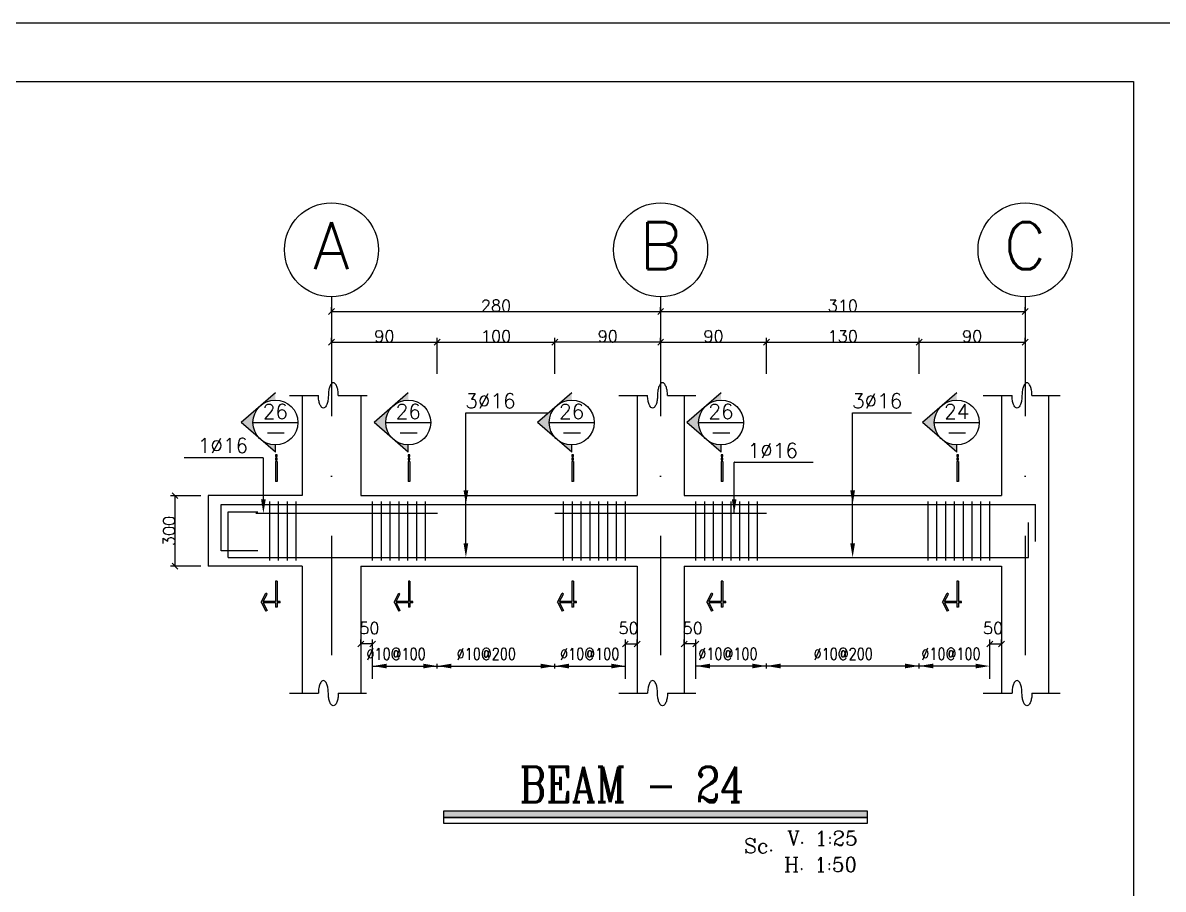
# Model space of a CAD drawing. Header units: millimetres. Extents: x -231 to 30223, y -7037 to 7120.
# Drawn here: x 15683 to 17623, y -1638 to -165 of the extents above; entities that cross this region are included whole.
import ezdxf
from ezdxf.enums import TextEntityAlignment as Align

# ---------------------------------------------------------------- set-up
doc = ezdxf.new("R2010")
doc.units = ezdxf.units.MM
for name, pattern in [('CENTER', [2, 1.25, -0.25, 0.25, -0.25]), ('DASHDOTX2', [50.8, 25.4, -12.7, 0, -12.7]), ('DASHED', [0.75, 0.5, -0.25])]:
    doc.linetypes.add(name, pattern=pattern)
for name, color, linetype in [('2', 2, 'Continuous'), ('3', 3, 'Continuous'), ('44', 150, 'Continuous'), ('5', 7, 'Continuous'), ('ax', 1, 'DASHDOTX2'), ('AXE', 8, 'CENTER'), ('CADR', 2, 'Continuous'), ('COV', 4, 'Continuous'), ('DIM', 1, 'Continuous'), ('DST', 1, 'Continuous'), ('HAT', 4, 'Continuous'), ('KH', 3, 'Continuous'), ('STT', 6, 'Continuous'), ('TEX', 4, 'Continuous'), ('TX', 2, 'Continuous'), ('TX1', 3, 'Continuous')]:
    doc.layers.add(name, color=color, linetype=linetype)
doc.styles.add('RC2', font='ROMANC.SHX', dxfattribs={"height": 25})
doc.styles.add('RC5', font='ROMANC.SHX', dxfattribs={"height": 50})
doc.styles.add('ROMANS', font='romans.shx')
doc.dimstyles.new('SC25', dxfattribs={"dimscale": 0.1, "dimtxt": 200, "dimasz": 0.5, "dimexe": 75, "dimexo": 0, "dimgap": 0, "dimtad": 1, "dimdec": 0, "dimlfac": 2.5, "dimdsep": 46, "dimtxsty": 'ROMANS', "dimblk": 'TIC', "dimcen": 0, "dimclrd": 44, "dimclre": 13, "dimclrt": 62, "dimadec": 0, "dimazin": 0, "dimtfac": 0.925926, "dimtdec": 0, "dimtix": 1, "dimtmove": 2, "dimatfit": 3, "dimldrblk": 'TIC', "dimfxl": 1, "dimtolj": 1, "dimarcsym": 0})
doc.dimstyles.new('SC50', dxfattribs={"dimscale": 0.1, "dimtxt": 200, "dimasz": 0.5, "dimexe": 75, "dimexo": 0, "dimgap": 0, "dimtad": 1, "dimdec": 0, "dimlfac": 0.5, "dimdsep": 46, "dimtxsty": 'ROMANS', "dimblk": 'TIC', "dimcen": 0, "dimclrd": 44, "dimclre": 1, "dimclrt": 62, "dimadec": 0, "dimazin": 0, "dimtfac": 0.925926, "dimtdec": 0, "dimtix": 1, "dimtmove": 2, "dimatfit": 3, "dimldrblk": 'TIC', "dimfxl": 1, "dimtolj": 1, "dimarcsym": 0})

# ---------------------------------------------------------------- blocks, each defined once
blk = doc.blocks.new('A$C4C5326B1')
at = {"layer": 'DST'}
for p, q in [((8.2, 4), (438.2, 4)), ((8.2, 4), (438.2, 4)), ((8.2, 4), (438.2, 4)), ((118.2, 0), (118.2, 8)), ((318.2, 0), (318.2, 8)), ((557.5, 4.1), (1043.4, 4.1)), ((557.5, 4.1), (1043.4, 4.1)), ((678.2, 0.1), (678.2, 8.1)), ((938, 0.1), (938, 8.1))]:
    blk.add_line(p, q, dxfattribs=at)
for points in [[(94.2, 8), (118.2, 4), (94.2, 0)], [(142.2, 8), (118.2, 4), (142.2, 0)], [(294.2, 8), (318.2, 4), (294.2, 0)], [(342.2, 8), (318.2, 4), (342.2, 0)], [(654.2, 8.1), (678.2, 4.1), (654.2, 0.1)], [(702.2, 8.1), (678.2, 4.1), (702.2, 0.1)], [(914, 8.1), (938, 4.1), (914, 0.1)], [(962, 8.1), (938, 4.1), (962, 0.1)]]:
    blk.add_solid(points, dxfattribs=at)
at = {"layer": 'TX1', "style": 'ROMANS', "width": 0.8}
for s, p in [('%%c10@100', (-2.3, 14.7)), ('%%c10@200', (151.2, 14.6)), ('%%c10@100', (327.1, 14.7)), ('%%c10@100', (562.3, 14.8)), ('%%c10@200', (758.4, 14.7)), ('%%c10@100', (941.7, 14.8))]:
    blk.add_text(s, height=20, dxfattribs=at).set_placement(p)
blk = doc.blocks.new('TIC')
blk.add_line((-100, -100), (100, 100))
blk = doc.blocks.new('*D621')
at = {"layer": 'DIM', "color": 1, "lineweight": -2, "transparency": 16777216}
for p, q in [((16587.8, -761.7), (16587.8, -700.4)), ((16767.8, -707.9), (16767.8, -700.4))]:
    blk.add_line(p, q, dxfattribs=at)
at = {"layer": 'DIM', "color": 44, "lineweight": -2, "transparency": 16777216}
blk.add_line((16767.7, -707.9), (16587.8, -707.9), dxfattribs=at)
at = {"layer": 'DIM', "color": 44, "lineweight": -2, "transparency": 16777216, "xscale": 0.05, "yscale": 0.05, "zscale": 0.05, "rotation": 180}
blk.add_blockref('TIC', (16587.8, -707.9), dxfattribs=at)
at = {"layer": 'DIM', "color": 44, "lineweight": -2, "transparency": 16777216, "xscale": 0.05, "yscale": 0.05, "zscale": 0.05}
blk.add_blockref('TIC', (16767.8, -707.9), dxfattribs=at)
at = {"layer": 'DIM', "color": 62, "transparency": 16777216, "insert": (16677.8, -697.9), "char_height": 20, "attachment_point": 5, "style": 'ROMANS'}
blk.add_mtext('\\A1;90', dxfattribs=at)
blk = doc.blocks.new('EEE')
at = {"layer": '5'}
h = blk.add_hatch(color=256, dxfattribs=at)
h.paths.add_polyline_path([(-25.1, 28.8), (-58.1, 0), (-25.1, -28.8, -0.454846)])
h.paths.add_polyline_path([(-25.1, -28.8), (0, -50.6), (0, -38.2, -0.181206)])
h.paths.add_polyline_path([(0, 38.2), (0, 50.6), (-25.1, 28.8, -0.181206)])
h = blk.add_hatch(color=256, dxfattribs=at)
h.paths.add_polyline_path([(2.9, -57.6), (2.9, -54.7), (0, -54.7), (0, -57.6)])
h.paths.add_polyline_path([(0, -63.5), (2.9, -63.5), (2.9, -60.5), (0, -60.5)])
h.paths.add_polyline_path([(2.9, -66.4), (0, -66.4), (0, -100.6), (2.9, -100.6)])
blk.add_hatch(color=256, dxfattribs=at).paths.add_polyline_path([(0.4, -306.8), (0.4, -314.3), (2.9, -314.3), (2.9, -306.8), (8, -306.8), (8, -304.3), (2.9, -304.3), (2.9, -270), (0.4, -270), (0.4, -304.3), (-20.7, -304.3), (-14.1, -291.7), (-16.3, -290.5), (-24.2, -305.6), (-16.3, -320.7), (-14.1, -319.5), (-20.7, -306.8)])
at = {"layer": '2'}
for p, q in [((0, 50.6), (-58.1, 0)), ((0, -50.6), (-58.1, 0)), ((-38.2, 0), (38.2, 0)), ((0, -50.6), (0, -38.2)), ((2.9, -66.4), (0, -66.4)), ((0, -66.4), (0, -100.6)), ((2.9, -66.4), (2.9, -100.6)), ((2.9, -100.6), (0, -100.6)), ((2.9, -270), (0.4, -270)), ((-24.2, -305.6), (-16.3, -290.5)), ((-14.1, -291.7), (-16.3, -290.5)), ((-24.2, -305.6), (-16.3, -320.7)), ((8, -306.8), (8, -304.3)), ((-14.1, -319.5), (-16.3, -320.7)), ((2.9, -314.3), (0.4, -314.3))]:
    blk.add_line(p, q, dxfattribs=at)
for points in [[(0, -57.6), (2.9, -57.6), (2.9, -54.7), (0, -54.7)], [(0, -63.5), (2.9, -63.5), (2.9, -60.5), (0, -60.5)]]:
    blk.add_lwpolyline(points, close=True, dxfattribs=at)
for points in [[(0.4, -270), (0.4, -304.3)], [(2.9, -270), (2.9, -304.3)], [(0.4, -304.3), (-20.7, -304.3), (-14.1, -291.7)], [(0.4, -306.8), (-20.7, -306.8), (-14.1, -319.5)], [(0.4, -306.8), (0.4, -314.3)], [(8, -304.3), (2.9, -304.3)], [(8, -306.8), (2.9, -306.8)], [(2.9, -306.8), (2.9, -314.3)]]:
    blk.add_lwpolyline(points, dxfattribs=at)
blk.add_circle((0, 0), 38.2, dxfattribs=at)
at = {"layer": '3'}
blk.add_line((-13.7, -17.7), (15, -17.7), dxfattribs=at)
at = {"layer": 'TX1', "style": 'ROMANS'}
blk.add_attdef('B', text='', height=25, dxfattribs=at).set_placement((0, 18.7), align=Align.MIDDLE_CENTER)
blk = doc.blocks.new('*D622')
at = {"layer": 'DIM', "color": 1, "lineweight": -2, "transparency": 16777216}
for p, q in [((16207.8, -655.9), (16207.8, -648.4)), ((16767.8, -655.9), (16767.8, -648.4))]:
    blk.add_line(p, q, dxfattribs=at)
at = {"layer": 'DIM', "color": 44, "lineweight": -2, "transparency": 16777216}
blk.add_line((16207.8, -655.9), (16767.7, -655.9), dxfattribs=at)
at = {"layer": 'DIM', "color": 44, "lineweight": -2, "transparency": 16777216, "xscale": 0.05, "yscale": 0.05, "zscale": 0.05, "rotation": 180}
blk.add_blockref('TIC', (16207.8, -655.9), dxfattribs=at)
at = {"layer": 'DIM', "color": 44, "lineweight": -2, "transparency": 16777216, "xscale": 0.05, "yscale": 0.05, "zscale": 0.05}
blk.add_blockref('TIC', (16767.8, -655.9), dxfattribs=at)
at = {"layer": 'DIM', "color": 62, "transparency": 16777216, "insert": (16487.8, -645.9), "char_height": 20, "attachment_point": 5, "style": 'ROMANS'}
blk.add_mtext('\\A1;280', dxfattribs=at)
blk = doc.blocks.new('*D651')
at = {"layer": 'DIM', "color": 13, "lineweight": -2, "transparency": 16777216}
for p, q in [((16257.8, -1221.3), (16257.8, -1213.8)), ((16277.8, -1280.6), (16277.8, -1213.8))]:
    blk.add_line(p, q, dxfattribs=at)
at = {"layer": 'DIM', "color": 44, "lineweight": -2, "transparency": 16777216}
blk.add_line((16277.7, -1221.3), (16257.8, -1221.3), dxfattribs=at)
at = {"layer": 'DIM', "color": 44, "lineweight": -2, "transparency": 16777216, "xscale": 0.05, "yscale": 0.05, "zscale": 0.05, "rotation": 180}
blk.add_blockref('TIC', (16257.8, -1221.3), dxfattribs=at)
at = {"layer": 'DIM', "color": 44, "lineweight": -2, "transparency": 16777216, "xscale": 0.05, "yscale": 0.05, "zscale": 0.05}
blk.add_blockref('TIC', (16277.8, -1221.3), dxfattribs=at)
at = {"layer": 'DIM', "color": 62, "transparency": 16777216, "insert": (16272.3, -1194.3), "char_height": 20, "attachment_point": 5, "style": 'ROMANS'}
blk.add_mtext('\\A1;50', dxfattribs=at)
blk = doc.blocks.new('*D652')
at = {"layer": 'DIM', "color": 13, "lineweight": -2, "transparency": 16777216}
for p, q in [((15985.6, -969.1), (15934.1, -969.1)), ((15985.6, -1089.1), (15934.1, -1089.1))]:
    blk.add_line(p, q, dxfattribs=at)
at = {"layer": 'DIM', "color": 44, "lineweight": -2, "transparency": 16777216}
blk.add_line((15941.6, -969.1), (15941.6, -1089), dxfattribs=at)
at = {"layer": 'DIM', "color": 44, "lineweight": -2, "transparency": 16777216, "xscale": 0.05, "yscale": 0.05, "zscale": 0.05}
for p, rotation in [((15941.6, -969.1), 90), ((15941.6, -1089.1), 270)]:
    blk.add_blockref('TIC', p, dxfattribs=dict(at, rotation=rotation))
at = {"layer": 'DIM', "color": 62, "transparency": 16777216, "insert": (15931.6, -1029.1), "char_height": 20, "attachment_point": 5, "rotation": 90, "style": 'ROMANS'}
blk.add_mtext('\\A1;300', dxfattribs=at)
blk = doc.blocks.new('*D653')
at = {"layer": 'DIM', "color": 1, "lineweight": -2, "transparency": 16777216}
for p, q in [((16207.8, -707.9), (16207.8, -700.4)), ((16387.8, -761.7), (16387.8, -700.4))]:
    blk.add_line(p, q, dxfattribs=at)
at = {"layer": 'DIM', "color": 44, "lineweight": -2, "transparency": 16777216}
blk.add_line((16207.8, -707.9), (16387.7, -707.9), dxfattribs=at)
at = {"layer": 'DIM', "color": 44, "lineweight": -2, "transparency": 16777216, "xscale": 0.05, "yscale": 0.05, "zscale": 0.05, "rotation": 180}
blk.add_blockref('TIC', (16207.8, -707.9), dxfattribs=at)
at = {"layer": 'DIM', "color": 44, "lineweight": -2, "transparency": 16777216, "xscale": 0.05, "yscale": 0.05, "zscale": 0.05}
blk.add_blockref('TIC', (16387.8, -707.9), dxfattribs=at)
at = {"layer": 'DIM', "color": 62, "transparency": 16777216, "insert": (16297.8, -697.9), "char_height": 20, "attachment_point": 5, "style": 'ROMANS'}
blk.add_mtext('\\A1;90', dxfattribs=at)
blk = doc.blocks.new('*D654')
at = {"layer": 'DIM', "color": 1, "lineweight": -2, "transparency": 16777216}
for p, q in [((16387.8, -707.9), (16387.8, -700.4)), ((16587.8, -761.7), (16587.8, -700.4))]:
    blk.add_line(p, q, dxfattribs=at)
at = {"layer": 'DIM', "color": 44, "lineweight": -2, "transparency": 16777216}
blk.add_line((16387.8, -707.9), (16587.7, -707.9), dxfattribs=at)
at = {"layer": 'DIM', "color": 44, "lineweight": -2, "transparency": 16777216, "xscale": 0.05, "yscale": 0.05, "zscale": 0.05, "rotation": 180}
blk.add_blockref('TIC', (16387.8, -707.9), dxfattribs=at)
at = {"layer": 'DIM', "color": 44, "lineweight": -2, "transparency": 16777216, "xscale": 0.05, "yscale": 0.05, "zscale": 0.05}
blk.add_blockref('TIC', (16587.8, -707.9), dxfattribs=at)
at = {"layer": 'DIM', "color": 62, "transparency": 16777216, "insert": (16487.8, -697.9), "char_height": 20, "attachment_point": 5, "style": 'ROMANS'}
blk.add_mtext('\\A1;100', dxfattribs=at)
blk = doc.blocks.new('*D662')
at = {"layer": 'DIM', "color": 13, "lineweight": -2, "transparency": 16777216}
for p, q in [((16707.8, -1280.6), (16707.8, -1213.8)), ((16727.8, -1221.3), (16727.8, -1213.8))]:
    blk.add_line(p, q, dxfattribs=at)
at = {"layer": 'DIM', "color": 44, "lineweight": -2, "transparency": 16777216}
blk.add_line((16707.8, -1221.3), (16727.7, -1221.3), dxfattribs=at)
at = {"layer": 'DIM', "color": 44, "lineweight": -2, "transparency": 16777216, "xscale": 0.05, "yscale": 0.05, "zscale": 0.05, "rotation": 180}
blk.add_blockref('TIC', (16707.8, -1221.3), dxfattribs=at)
at = {"layer": 'DIM', "color": 44, "lineweight": -2, "transparency": 16777216, "xscale": 0.05, "yscale": 0.05, "zscale": 0.05}
blk.add_blockref('TIC', (16727.8, -1221.3), dxfattribs=at)
at = {"layer": 'DIM', "color": 62, "transparency": 16777216, "insert": (16713.3, -1194.3), "char_height": 20, "attachment_point": 5, "style": 'ROMANS'}
blk.add_mtext('\\A1;50', dxfattribs=at)
blk = doc.blocks.new('*D663')
at = {"layer": 'DIM', "color": 13, "lineweight": -2, "transparency": 16777216}
for p, q in [((16807.8, -1221.3), (16807.8, -1213.8)), ((16827.8, -1280.6), (16827.8, -1213.8))]:
    blk.add_line(p, q, dxfattribs=at)
at = {"layer": 'DIM', "color": 44, "lineweight": -2, "transparency": 16777216}
blk.add_line((16827.7, -1221.3), (16807.8, -1221.3), dxfattribs=at)
at = {"layer": 'DIM', "color": 44, "lineweight": -2, "transparency": 16777216, "xscale": 0.05, "yscale": 0.05, "zscale": 0.05, "rotation": 180}
blk.add_blockref('TIC', (16807.8, -1221.3), dxfattribs=at)
at = {"layer": 'DIM', "color": 44, "lineweight": -2, "transparency": 16777216, "xscale": 0.05, "yscale": 0.05, "zscale": 0.05}
blk.add_blockref('TIC', (16827.8, -1221.3), dxfattribs=at)
at = {"layer": 'DIM', "color": 62, "transparency": 16777216, "insert": (16822.3, -1194.3), "char_height": 20, "attachment_point": 5, "style": 'ROMANS'}
blk.add_mtext('\\A1;50', dxfattribs=at)
blk = doc.blocks.new('*D665')
at = {"layer": 'DIM', "color": 13, "lineweight": -2, "transparency": 16777216}
for p, q in [((17327.8, -1280.6), (17327.8, -1213.8)), ((17347.8, -1221.3), (17347.8, -1213.8))]:
    blk.add_line(p, q, dxfattribs=at)
at = {"layer": 'DIM', "color": 44, "lineweight": -2, "transparency": 16777216}
blk.add_line((17327.8, -1221.3), (17347.7, -1221.3), dxfattribs=at)
at = {"layer": 'DIM', "color": 44, "lineweight": -2, "transparency": 16777216, "xscale": 0.05, "yscale": 0.05, "zscale": 0.05, "rotation": 180}
blk.add_blockref('TIC', (17327.8, -1221.3), dxfattribs=at)
at = {"layer": 'DIM', "color": 44, "lineweight": -2, "transparency": 16777216, "xscale": 0.05, "yscale": 0.05, "zscale": 0.05}
blk.add_blockref('TIC', (17347.8, -1221.3), dxfattribs=at)
at = {"layer": 'DIM', "color": 62, "transparency": 16777216, "insert": (17333.3, -1194.3), "char_height": 20, "attachment_point": 5, "style": 'ROMANS'}
blk.add_mtext('\\A1;50', dxfattribs=at)
blk = doc.blocks.new('*D773')
at = {"layer": 'DIM', "color": 1, "lineweight": -2, "transparency": 16777216}
for p, q in [((17207.6, -761.7), (17207.6, -700.4)), ((17387.8, -708.8), (17387.8, -700.4))]:
    blk.add_line(p, q, dxfattribs=at)
at = {"layer": 'DIM', "color": 44, "lineweight": -2, "transparency": 16777216}
blk.add_line((17207.6, -707.9), (17387.7, -707.9), dxfattribs=at)
at = {"layer": 'DIM', "color": 44, "lineweight": -2, "transparency": 16777216, "xscale": 0.05, "yscale": 0.05, "zscale": 0.05, "rotation": 180}
blk.add_blockref('TIC', (17207.6, -707.9), dxfattribs=at)
at = {"layer": 'DIM', "color": 44, "lineweight": -2, "transparency": 16777216, "xscale": 0.05, "yscale": 0.05, "zscale": 0.05}
blk.add_blockref('TIC', (17387.8, -707.9), dxfattribs=at)
at = {"layer": 'DIM', "color": 62, "transparency": 16777216, "insert": (17297.7, -697.9), "char_height": 20, "attachment_point": 5, "style": 'ROMANS'}
blk.add_mtext('\\A1;90', dxfattribs=at)
blk = doc.blocks.new('*D666')
at = {"layer": 'DIM', "color": 1, "lineweight": -2, "transparency": 16777216}
for p, q in [((16767.8, -655.9), (16767.8, -648.4)), ((17387.8, -655.9), (17387.8, -648.4))]:
    blk.add_line(p, q, dxfattribs=at)
at = {"layer": 'DIM', "color": 44, "lineweight": -2, "transparency": 16777216}
blk.add_line((16767.8, -655.9), (17387.7, -655.9), dxfattribs=at)
at = {"layer": 'DIM', "color": 44, "lineweight": -2, "transparency": 16777216, "xscale": 0.05, "yscale": 0.05, "zscale": 0.05, "rotation": 180}
blk.add_blockref('TIC', (16767.8, -655.9), dxfattribs=at)
at = {"layer": 'DIM', "color": 44, "lineweight": -2, "transparency": 16777216, "xscale": 0.05, "yscale": 0.05, "zscale": 0.05}
blk.add_blockref('TIC', (17387.8, -655.9), dxfattribs=at)
at = {"layer": 'DIM', "color": 62, "transparency": 16777216, "insert": (17077.8, -645.9), "char_height": 20, "attachment_point": 5, "style": 'ROMANS'}
blk.add_mtext('\\A1;310', dxfattribs=at)
blk = doc.blocks.new('*D667')
at = {"layer": 'DIM', "color": 1, "lineweight": -2, "transparency": 16777216}
for p, q in [((16947.8, -761.7), (16947.8, -700.4)), ((17207.6, -761.7), (17207.6, -700.4))]:
    blk.add_line(p, q, dxfattribs=at)
at = {"layer": 'DIM', "color": 44, "lineweight": -2, "transparency": 16777216}
blk.add_line((16947.8, -707.9), (17207.5, -707.9), dxfattribs=at)
at = {"layer": 'DIM', "color": 44, "lineweight": -2, "transparency": 16777216, "xscale": 0.05, "yscale": 0.05, "zscale": 0.05, "rotation": 180}
blk.add_blockref('TIC', (16947.8, -707.9), dxfattribs=at)
at = {"layer": 'DIM', "color": 44, "lineweight": -2, "transparency": 16777216, "xscale": 0.05, "yscale": 0.05, "zscale": 0.05}
blk.add_blockref('TIC', (17207.6, -707.9), dxfattribs=at)
at = {"layer": 'DIM', "color": 62, "transparency": 16777216, "insert": (17077.7, -697.9), "char_height": 20, "attachment_point": 5, "style": 'ROMANS'}
blk.add_mtext('\\A1;130', dxfattribs=at)
blk = doc.blocks.new('*D668')
at = {"layer": 'DIM', "color": 1, "lineweight": -2, "transparency": 16777216}
for p, q in [((16767.8, -707.9), (16767.8, -700.4)), ((16947.8, -761.7), (16947.8, -700.4))]:
    blk.add_line(p, q, dxfattribs=at)
at = {"layer": 'DIM', "color": 44, "lineweight": -2, "transparency": 16777216}
blk.add_line((16767.8, -707.9), (16947.7, -707.9), dxfattribs=at)
at = {"layer": 'DIM', "color": 44, "lineweight": -2, "transparency": 16777216, "xscale": 0.05, "yscale": 0.05, "zscale": 0.05, "rotation": 180}
blk.add_blockref('TIC', (16767.8, -707.9), dxfattribs=at)
at = {"layer": 'DIM', "color": 44, "lineweight": -2, "transparency": 16777216, "xscale": 0.05, "yscale": 0.05, "zscale": 0.05}
blk.add_blockref('TIC', (16947.8, -707.9), dxfattribs=at)
at = {"layer": 'DIM', "color": 62, "transparency": 16777216, "insert": (16857.8, -697.9), "char_height": 20, "attachment_point": 5, "style": 'ROMANS'}
blk.add_mtext('\\A1;90', dxfattribs=at)

msp = doc.modelspace()

# ---------------------------------------------------------------- linework, layer by layer
at = {"layer": '2'}
for centre in [(16207.77775, -550.855291), (16767.77775, -550.855291), (17387.77775, -550.855291)]:
    msp.add_circle(centre, 80, dxfattribs=at)
at = {"layer": '3'}
for points in [[(17119.654126, -1505.892694), (16398.294911, -1505.892694), (16398.294911, -1516.554095), (17119.654126, -1516.554095)], [(17119.654126, -1516.554095), (16398.294911, -1516.554095), (16398.294911, -1526.149352), (17119.654126, -1526.149352)]]:
    msp.add_lwpolyline(points, close=True, dxfattribs=at)
msp.add_trace([(16398.294911, -1505.892694), (16398.294911, -1516.554095), (17119.654126, -1505.892694), (17119.654126, -1516.554095)], dxfattribs=at)
at = {"layer": 'ax', "ltscale": 8}
for p, q in [((16207.77775, -630.855291), (16207.77775, -1324.803237)), ((16767.77775, -630.855291), (16767.77775, -1324.803237)), ((17387.77775, -630.855291), (17387.77775, -1324.803237))]:
    msp.add_line(p, q, dxfattribs=at)
at = {"layer": 'CADR', "color": 15}
msp.add_lwpolyline([(17672.062068, -164.718698), (17672.062068, -6104.718698), (9262.062068, -6104.718698), (9262.062068, -164.718698), (17672.062068, -164.718698)], dxfattribs=at)
at = {"layer": 'CADR'}
msp.add_lwpolyline([(17572.062068, -264.718698), (17572.062068, -6004.718698), (9462.062068, -6004.718698), (9462.062068, -264.718698)], close=True, dxfattribs=at)
at = {"layer": 'COV'}
for p, q in [((16157.77775, -798.579865), (16157.77775, -969.061271)), ((16257.77775, -798.579865), (16257.77775, -969.061271)), ((16727.77775, -798.579865), (16727.77775, -969.061271)), ((16807.77775, -798.579865), (16807.77775, -969.061271)), ((17347.77775, -798.579865), (17347.77775, -969.061271)), ((17427.77775, -798.579865), (17427.77775, -1089.061271)), ((16157.77775, -969.061271), (15997.77775, -969.061271)), ((15997.77775, -969.061271), (15997.77775, -1089.061271)), ((16257.77775, -969.061271), (16727.77775, -969.061271)), ((16807.77775, -969.061271), (17347.77775, -969.061271)), ((16157.77775, -1089.061271), (15997.77775, -1089.061271)), ((16157.77775, -1089.061271), (16157.77775, -1304.987549)), ((16257.77775, -1089.061271), (16727.77775, -1089.061271)), ((16257.77775, -1089.061271), (16257.77775, -1304.987549)), ((16727.77775, -1089.061271), (16727.77775, -1304.987549)), ((16807.77775, -1089.061271), (16807.77775, -1304.987549)), ((16807.77775, -1089.061271), (17347.77775, -1089.061271)), ((17347.77775, -1089.061271), (17347.77775, -1304.987549)), ((17427.77775, -1089.061271), (17427.77775, -1304.987549))]:
    msp.add_line(p, q, dxfattribs=at)
at = {"layer": 'DST'}
for p, q in [((16136.50475, -798.579865), (16185.60509, -798.579865)), ((16219.421899, -798.579865), (16268.52224, -798.579865)), ((16696.50475, -798.579865), (16745.60509, -798.579865)), ((16779.421899, -798.579865), (16827.464183, -798.579865)), ((17316.50475, -798.579865), (17365.60509, -798.579865)), ((17399.421899, -798.579865), (17447.464183, -798.579865)), ((16436.506308, -984.061271), (16436.506308, -827.925986)), ((16436.506308, -827.925986), (16576.42884, -827.925986)), ((17094.428004, -984.061271), (17094.428004, -827.925986)), ((17094.428004, -827.925986), (17194.350536, -827.925986)), ((16091.488867, -904.444723), (15957.360619, -904.444723)), ((16091.988867, -991.424801), (16091.988867, -904.944723)), ((16436.506308, -1050.061271), (16436.506308, -905.993628)), ((17094.428004, -1050.061271), (17094.428004, -905.993628)), ((16892.868016, -999.061271), (16892.868016, -912.581192)), ((16893.368016, -912.081192), (17027.496264, -912.081192)), ((16277.77775, -1262.920134), (16277.77775, -1254.920134)), ((16707.77775, -1262.920134), (16707.77775, -1254.920134)), ((16827.77775, -1262.920134), (16827.77775, -1254.920134)), ((17327.77775, -1262.920134), (17327.77775, -1254.920134)), ((17327.77775, -1262.920134), (17327.77775, -1254.920134)), ((16136.50475, -1304.987549), (16185.60509, -1304.987549)), ((16219.421899, -1304.987549), (16267.464183, -1304.987549)), ((16696.50475, -1304.987549), (16745.60509, -1304.987549)), ((16779.421899, -1304.987549), (16827.464183, -1304.987549)), ((17316.50475, -1304.987549), (17365.60509, -1304.987549)), ((17399.421899, -1304.987549), (17447.464183, -1304.987549))]:
    msp.add_line(p, q, dxfattribs=at)
for points in [[(16219.421899, -798.579865, 0.0403680359), (16218.712259, -789.804557, 0.0533262152), (16216.945721, -783.369956, 0.0964678183), (16213.676456, -778.23366, 0.2057382443), (16210.967697, -777.069806, 0.2057382443), (16208.258938, -778.23366, 0.0964678183), (16204.989673, -783.369956, 0.0533262152), (16203.223135, -789.804557, 0.0403680359), (16202.513495, -798.579865, 0.0403680359)], [(16779.421899, -798.579865, 0.0403680359), (16778.712259, -789.804557, 0.0533262152), (16776.945721, -783.369956, 0.0964678183), (16773.676456, -778.23366, 0.2057382443), (16770.967697, -777.069806, 0.2057382443), (16768.258938, -778.23366, 0.0964678183), (16764.989673, -783.369956, 0.0533262152), (16763.223135, -789.804557, 0.0403680359), (16762.513495, -798.579865, 0.0403680359)], [(17399.421899, -798.579865, 0.0403680359), (17398.712259, -789.804557, 0.0533262152), (17396.945721, -783.369956, 0.0964678183), (17393.676456, -778.23366, 0.2057382443), (17390.967697, -777.069806, 0.2057382443), (17388.258938, -778.23366, 0.0964678183), (17384.989673, -783.369956, 0.0533262152), (17383.223135, -789.804557, 0.0403680359), (17382.513495, -798.579865, 0.0403680359)], [(16202.513495, -798.579865, -0.0403680359), (16201.803854, -807.355172, -0.0533262152), (16200.037316, -813.789774, -0.0964678183), (16196.768051, -818.92607, -0.2057382443), (16194.059292, -820.089924, -0.2057382443), (16191.350533, -818.92607, -0.0964678183), (16188.081268, -813.789774, -0.0533262152), (16186.31473, -807.355172, -0.0403680359), (16185.60509, -798.579865, -0.0403680359)], [(16762.513495, -798.579865, -0.0403680359), (16761.803854, -807.355172, -0.0533262152), (16760.037316, -813.789774, -0.0964678183), (16756.768051, -818.92607, -0.2057382443), (16754.059292, -820.089924, -0.2057382443), (16751.350533, -818.92607, -0.0964678183), (16748.081268, -813.789774, -0.0533262152), (16746.31473, -807.355172, -0.0403680359), (16745.60509, -798.579865, -0.0403680359)], [(17382.513495, -798.579865, -0.0403680359), (17381.803854, -807.355172, -0.0533262152), (17380.037316, -813.789774, -0.0964678183), (17376.768051, -818.92607, -0.2057382443), (17374.059292, -820.089924, -0.2057382443), (17371.350533, -818.92607, -0.0964678183), (17368.081268, -813.789774, -0.0533262152), (17366.31473, -807.355172, -0.0403680359), (17365.60509, -798.579865, -0.0403680359)], [(16202.513495, -1304.987549, 0.0403680359), (16201.803854, -1296.212241, 0.0533262152), (16200.037316, -1289.77764, 0.0964678183), (16196.768051, -1284.641344, 0.2057382443), (16194.059292, -1283.47749, 0.2057382443), (16191.350533, -1284.641344, 0.0964678183), (16188.081268, -1289.77764, 0.0533262152), (16186.31473, -1296.212241, 0.0403680359), (16185.60509, -1304.987549, 0.0403680359)], [(16762.513495, -1304.987549, 0.0403680359), (16761.803854, -1296.212241, 0.0533262152), (16760.037316, -1289.77764, 0.0964678183), (16756.768051, -1284.641344, 0.2057382443), (16754.059292, -1283.47749, 0.2057382443), (16751.350533, -1284.641344, 0.0964678183), (16748.081268, -1289.77764, 0.0533262152), (16746.31473, -1296.212241, 0.0403680359), (16745.60509, -1304.987549, 0.0403680359)], [(17382.513495, -1304.987549, 0.0403680359), (17381.803854, -1296.212241, 0.0533262152), (17380.037316, -1289.77764, 0.0964678183), (17376.768051, -1284.641344, 0.2057382443), (17374.059292, -1283.47749, 0.2057382443), (17371.350533, -1284.641344, 0.0964678183), (17368.081268, -1289.77764, 0.0533262152), (17366.31473, -1296.212241, 0.0403680359), (17365.60509, -1304.987549, 0.0403680359)], [(16219.421899, -1304.987549, -0.0403680359), (16218.712259, -1313.762857, -0.0533262152), (16216.945721, -1320.197458, -0.0964678183), (16213.676456, -1325.333754, -0.2057382443), (16210.967697, -1326.497608, -0.2057382443), (16208.258938, -1325.333754, -0.0964678183), (16204.989673, -1320.197458, -0.0533262152), (16203.223135, -1313.762857, -0.0403680359), (16202.513495, -1304.987549, -0.0403680359)], [(16779.421899, -1304.987549, -0.0403680359), (16778.712259, -1313.762857, -0.0533262152), (16776.945721, -1320.197458, -0.0964678183), (16773.676456, -1325.333754, -0.2057382443), (16770.967697, -1326.497608, -0.2057382443), (16768.258938, -1325.333754, -0.0964678183), (16764.989673, -1320.197458, -0.0533262152), (16763.223135, -1313.762857, -0.0403680359), (16762.513495, -1304.987549, -0.0403680359)], [(17399.421899, -1304.987549, -0.0403680359), (17398.712259, -1313.762857, -0.0533262152), (17396.945721, -1320.197458, -0.0964678183), (17393.676456, -1325.333754, -0.2057382443), (17390.967697, -1326.497608, -0.2057382443), (17388.258938, -1325.333754, -0.0964678183), (17384.989673, -1320.197458, -0.0533262152), (17383.223135, -1313.762857, -0.0403680359), (17382.513495, -1304.987549, -0.0403680359)]]:
    msp.add_lwpolyline(points, format="xyb", dxfattribs=at)
msp.add_arc((16893.368016, -912.581192), 0.5, 90, 180, dxfattribs=at)
for points in [[(16432.506308, -960.061271), (16436.506308, -984.061271), (16440.506308, -960.061271)], [(17090.428004, -960.061271), (17094.428004, -984.061271), (17098.428004, -960.061271)], [(16095.988867, -975.061271), (16091.988867, -999.061271), (16087.988867, -975.061271)], [(16888.868016, -975.061271), (16892.868016, -999.061271), (16896.868016, -975.061271)], [(16432.506308, -1050.061271), (16436.506308, -1074.061271), (16440.506308, -1050.061271)], [(17090.428004, -1050.061271), (17094.428004, -1074.061271), (17098.428004, -1050.061271)], [(16301.77775, -1254.920134), (16277.77775, -1258.920134), (16301.77775, -1262.920134)], [(16683.77775, -1254.920134), (16707.77775, -1258.920134), (16683.77775, -1262.920134)], [(16851.77775, -1254.920134), (16827.77775, -1258.920134), (16851.77775, -1262.920134)], [(17303.77775, -1254.920134), (17327.77775, -1258.920134), (17303.77775, -1262.920134)], [(17303.77775, -1254.920134), (17327.77775, -1258.920134), (17303.77775, -1262.920134)]]:
    msp.add_solid(points, dxfattribs=at)
at = {"layer": 'KH'}
for p, q in [((16102.77775, -1079.58809), (16102.77775, -979.061271)), ((16117.77775, -1079.58809), (16117.77775, -979.061271)), ((16132.77775, -1079.58809), (16132.77775, -979.061271)), ((16147.77775, -1079.58809), (16147.77775, -979.061271)), ((16277.77775, -1079.58809), (16277.77775, -979.061271)), ((16292.77775, -1079.58809), (16292.77775, -979.061271)), ((16307.77775, -1079.58809), (16307.77775, -979.061271)), ((16322.77775, -1079.58809), (16322.77775, -979.061271)), ((16337.77775, -1079.58809), (16337.77775, -979.061271)), ((16352.77775, -1079.58809), (16352.77775, -979.061271)), ((16367.77775, -1079.58809), (16367.77775, -979.061271)), ((16602.77775, -1079.58809), (16602.77775, -979.061271)), ((16617.77775, -1079.58809), (16617.77775, -979.061271)), ((16632.77775, -1079.58809), (16632.77775, -979.061271)), ((16647.77775, -1079.58809), (16647.77775, -979.061271)), ((16662.77775, -1079.58809), (16662.77775, -979.061271)), ((16677.77775, -1079.58809), (16677.77775, -979.061271)), ((16692.77775, -1079.58809), (16692.77775, -979.061271)), ((16707.77775, -1079.58809), (16707.77775, -979.061271)), ((16827.77775, -1079.58809), (16827.77775, -979.061271)), ((16842.77775, -1079.58809), (16842.77775, -979.061271)), ((16857.77775, -1079.58809), (16857.77775, -979.061271)), ((16872.77775, -1079.58809), (16872.77775, -979.061271)), ((16887.77775, -1079.58809), (16887.77775, -979.061271)), ((16902.77775, -1079.58809), (16902.77775, -979.061271)), ((16917.77775, -1079.58809), (16917.77775, -979.061271)), ((16917.77775, -1079.58809), (16917.77775, -979.061271)), ((16932.77775, -1079.58809), (16932.77775, -979.061271)), ((17222.77775, -1079.58809), (17222.77775, -979.061271)), ((17237.77775, -1079.58809), (17237.77775, -979.061271)), ((17252.77775, -1079.58809), (17252.77775, -979.061271)), ((17267.77775, -1079.58809), (17267.77775, -979.061271)), ((17282.77775, -1079.58809), (17282.77775, -979.061271)), ((17297.77775, -1079.58809), (17297.77775, -979.061271)), ((17312.77775, -1079.58809), (17312.77775, -979.061271)), ((17327.77775, -1079.58809), (17327.77775, -979.061271))]:
    msp.add_line(p, q, dxfattribs=at)
at = {"layer": 'STT'}
for p, q in [((16020.271446, -984.061271), (17405.77775, -984.061271)), ((16020.271446, -1062.998114), (16020.271446, -984.061271)), ((16020.271446, -1046.870769), (16020.271446, -984.061271)), ((17405.77775, -1046.870769), (17405.77775, -984.061271)), ((16032.271446, -1074.061271), (16032.271446, -996.645906)), ((16032.271446, -996.645906), (16082.271446, -996.645906)), ((16079.192665, -999.061271), (16388.271446, -999.061271)), ((16587.77775, -999.061271), (16947.77775, -999.061271)), ((16032.271446, -1074.061271), (16032.271446, -1014.690867)), ((17393.77775, -1074.061271), (17393.77775, -1014.690867)), ((16082.271446, -1062.998114), (16020.271446, -1062.998114)), ((16032.271446, -1074.061271), (17393.77775, -1074.061271))]:
    msp.add_line(p, q, dxfattribs=at)

# ---------------------------------------------------------------- block references
at = {"layer": 'AXE', "color": 190, "linetype": 'DASHED'}
msp.add_blockref('A$C4C5326B1', (16269.612028, -1262.920116), dxfattribs=at)
at = {"layer": 'HAT'}
for p, values in [((16112.42984, -844.65749), {'B': '26'}), ((16338.465736, -844.65749), {'B': '26'}), ((16616.463817, -844.65749), {'B': '26'}), ((16870.547865, -844.65749), {'B': '26'}), ((17271.502642, -844.65749), {'B': '24'})]:
    msp.add_blockref('EEE', p, dxfattribs=at).add_auto_attribs(values)

# ---------------------------------------------------------------- texts
at = {"layer": '44', "style": 'RC5', "width": 0.8}
msp.add_text('BEAM - 24', height=60, dxfattribs=at).set_placement((16527.668788, -1490.268096))
at = {"layer": 'TEX', "color": 2, "style": 'RC2'}
for s, p in [('V. 1:25', (16983.060078, -1564.27117)), ('Sc. ', (16909.697955, -1577.271559)), ('H. 1:50', (16977.663734, -1609.149082))]:
    msp.add_text(s, height=25, dxfattribs=at).set_placement(p)
at = {"layer": 'TX', "style": 'ROMANS'}
for s, p in [('A', (16207.77775, -543.9833)), ('B', (16767.77775, -543.9833)), ('C', (17387.77775, -543.9833))]:
    msp.add_text(s, height=80, dxfattribs=at).set_placement(p, align=Align.MIDDLE)
at = {"layer": 'TX1', "style": 'ROMANS'}
for s, p in [('3%%C16', (16435.408905, -820.338495)), ('3%%C16', (17093.330601, -820.338495)), ('1%%C16', (15980.345666, -896.357232)), ('1%%C16', (16915.853063, -904.493701))]:
    msp.add_text(s, height=25, dxfattribs=at).set_placement(p)

# ---------------------------------------------------------------- dimensions: what is measured, and where the dimension line sits
at = {"layer": 'DIM'}
for base, p1, p2, picture, middle in [((16767.77775, -655.855291), (16207.77775, -655.855291), (16767.77775, -655.855291), '*D622', (16487.77775, -645.855291)), ((17387.77775, -655.855291), (16767.77775, -655.855291), (17387.77775, -655.855291), '*D666', (17077.77775, -645.855291)), ((16387.77775, -707.933005), (16207.77775, -707.933005), (16387.77775, -761.749308), '*D653', (16297.77775, -697.933005)), ((16587.77775, -707.933005), (16387.77775, -707.933005), (16587.77775, -761.749308), '*D654', (16487.77775, -697.933005)), ((16947.77775, -707.933005), (16767.77775, -707.933005), (16947.77775, -761.749308), '*D668', (16857.77775, -697.933005)), ((17207.593522, -707.933005), (16947.77775, -761.749308), (17207.593522, -761.749308), '*D667', (17077.685636, -697.933005)), ((17387.77775, -707.933005), (17207.593522, -761.749308), (17387.77775, -708.845834), '*D773', (17297.685636, -697.933005))]:
    dim = msp.add_linear_dim(base=base, p1=p1, p2=p2, dimstyle='SC50', dxfattribs=at)
    dim.commit()
    dim.dimension.update_dxf_attribs({"geometry": picture, "text_midpoint": middle})
for base, p1, p2, angle, dimstyle, picture, middle in [((16587.77775, -707.933005), (16767.77775, -707.933005), (16587.77775, -761.749308), 180, 'SC50', '*D621', (16677.77775, -697.933005)), ((15941.580192, -1089.061271), (15985.580192, -969.061271), (15985.580192, -1089.061271), 90, 'SC25', '*D652', (15931.580192, -1029.061271))]:
    dim = msp.add_linear_dim(base=base, p1=p1, p2=p2, angle=angle, dimstyle=dimstyle, dxfattribs=at)
    dim.commit()
    dim.dimension.update_dxf_attribs({"geometry": picture, "text_midpoint": middle})
for base, p1, p2, picture, middle in [((16257.77775, -1221.315545), (16277.77775, -1280.64684), (16257.77775, -1221.315545), '*D651', (16272.253409, -1194.315545)), ((16807.77775, -1221.315545), (16827.77775, -1280.64684), (16807.77775, -1221.315545), '*D663', (16822.253409, -1194.315545))]:
    dim = msp.add_linear_dim(base=base, p1=p1, p2=p2, dimstyle='SC25', dxfattribs=at)
    dim.commit()
    dim.dimension.update_dxf_attribs({"geometry": picture, "text_midpoint": middle, "dimtype": 160})
for base, p1, p2, picture, middle in [((16727.77775, -1221.315545), (16707.77775, -1280.64684), (16727.77775, -1221.315545), '*D662', (16713.302091, -1194.315545)), ((17347.77775, -1221.315545), (17327.77775, -1280.64684), (17347.77775, -1221.315545), '*D665', (17333.302091, -1194.315545))]:
    dim = msp.add_linear_dim(base=base, p1=p1, p2=p2, angle=180, dimstyle='SC25', dxfattribs=at)
    dim.commit()
    dim.dimension.update_dxf_attribs({"geometry": picture, "text_midpoint": middle, "dimtype": 160})

doc.saveas('drawing.dxf')
